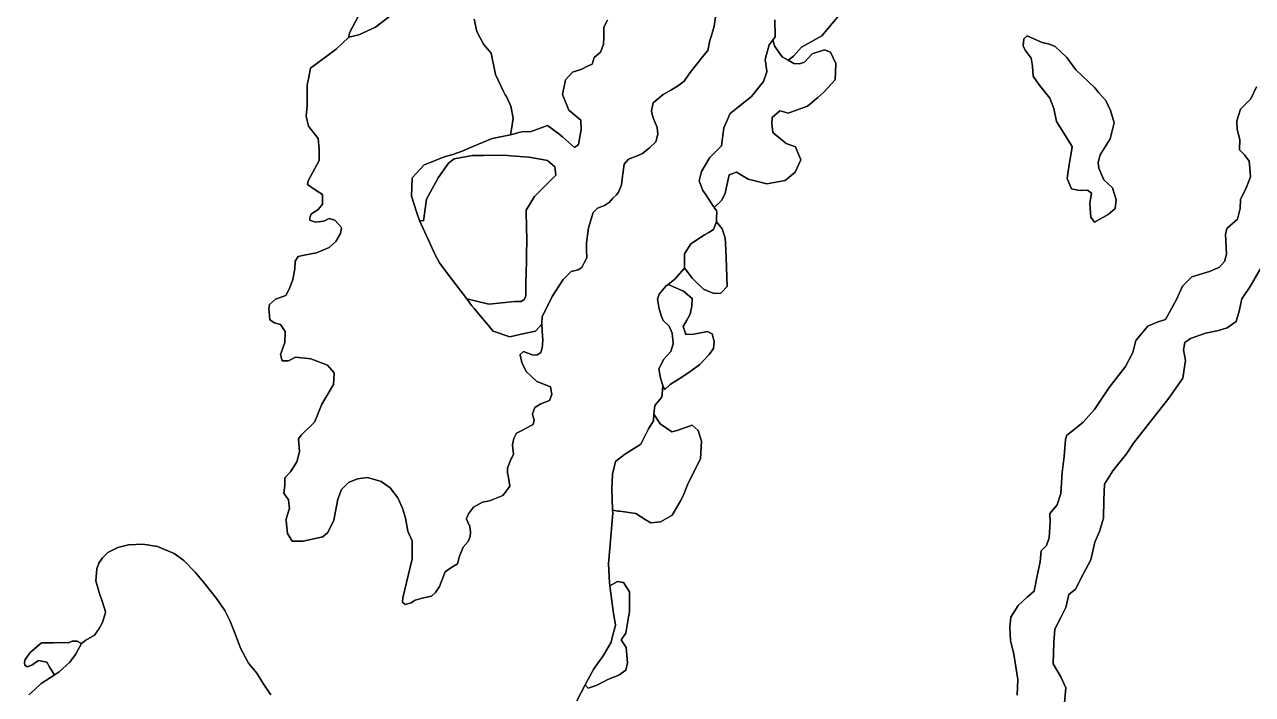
# Model space of a CAD drawing. Header units: inches. Extents: x 288635 to 1232953, y 676945 to 1655780.
# Drawn here: x 411802 to 440491, y 1346914 to 1362553 of the extents above; entities that cross this region are included whole.
import ezdxf

# ---------------------------------------------------------------- set-up
doc = ezdxf.new("R2010")
doc.units = ezdxf.units.IN
doc.header["$MEASUREMENT"] = 0

msp = doc.modelspace()

# ---------------------------------------------------------------- linework, layer by layer
at = {"color": 1}
for points in [[(422305.4915, 1362676.998), (422371.2848, 1362391.8937), (422524.8025, 1362092.1686), (422700.2513, 1361887.4784), (422795.2861, 1361426.9252), (422807.4908, 1361386.6495), (422995.369, 1360991.1898), (423034.5101, 1360910.9455), (423058.4593, 1360871.3373), (423160.8044, 1360652.0263), (423219.2874, 1360366.922), (423183.3332, 1360161.4693), (423168.1148, 1360074.5073), (423153.9753, 1359982.6004), (422730.9955, 1359892.5226), (422503.3531, 1359799.8765), (422503.3496, 1359799.8751), (422259.8957, 1359700.7941), (422030.1699, 1359600.4541), (421807.6326, 1359522.1012), (421638.2767, 1359470.4333), (421531.4336, 1359437.8371), (421378.6024, 1359375.2021), (421141.5159, 1359278.0365), (420860.8453, 1358975.7759), (420839.2553, 1358543.975), (420959.2678, 1358179.3217), (420959.2678, 1358179.3217), (421026.369, 1357975.4372), (421275.524, 1357433.1587), (421393.3997, 1357176.6056), (421497.7603, 1356992.9309), (421724.8772, 1356689.8973), (422131.9042, 1356146.8162), (422243.3766, 1355998.0827), (422306.3203, 1355922.5828), (422747.8596, 1355392.9645), (423144.1004, 1355260.8842), (423403.1809, 1355321.8444), (423738.4616, 1355398.0445), (423889.6136, 1355560.8086), (423907.1504, 1355270.2032), (423912.9241, 1355207.6551), (423901.4323, 1355066.8806), (423896.5747, 1355007.3755), (423863.3206, 1354896.0757), (423773.8078, 1354833.8085), (423658.6974, 1354841.2665), (423456.3072, 1354918.4753), (423380.107, 1354846.5085), (423382.8335, 1354835.6026), (423380.107, 1354833.0276), (423422.4404, 1354663.6939), (423524.0406, 1354452.0268), (423769.5745, 1354219.193), (424091.3084, 1354096.4261), (424119.4403, 1353919.5974), (424065.9084, 1353775.473), (423862.708, 1353695.0395), (423723.0077, 1353610.3727), (423667.9742, 1353462.2057), (423670.2239, 1353454.7817), (423667.9742, 1353448.7248), (423708.409, 1353315.2904), (423683.0966, 1353219.1034), (423506.3313, 1353124.7571), (423455.0938, 1353094.6174), (423295.3533, 1353010.2262), (423235.0738, 1352886.6533), (423204.9341, 1352748.0106), (423205.7225, 1352738.1562), (423204.9341, 1352734.5297), (423222.104, 1352519.9063), (423150.6826, 1352359.2082), (423084.3752, 1352199.4677), (423084.3752, 1352185.9868), (423084.3752, 1352103.0206), (423084.3752, 1352089.5397), (423111.501, 1351975.0088), (423140.0404, 1351775.2326), (423042.1796, 1351635.855), (422972.8583, 1351560.5057), (422667.5011, 1351436.721), (422498.7118, 1351399.0012), (422291.7006, 1351283.2203), (422170.7434, 1351132.5482), (422128.9462, 1351021.0047), (422131.6685, 1351014.7886), (422128.9462, 1351007.5238), (422158.7675, 1350939.4293), (422207.3094, 1350835.7274), (422218.9044, 1350699.4861), (422213.3374, 1350602.0626), (422165.1138, 1350484.5177), (422052.6076, 1350350.0288), (421963.1777, 1350137.911), (421917.9681, 1349960.0866), (421761.2416, 1349872.6814), (421627.5953, 1349775.4156), (421492.9981, 1349432.6415), (421402.5789, 1349293.9988), (421306.1318, 1349209.6076), (421095.1538, 1349164.398), (420929.3854, 1349113.1605), (420835.9522, 1349055.8951), (420694.2956, 1349016.7134), (420634.623, 1349070.4186), (420634.0161, 1349070.9649), (420638.6457, 1349169.6262), (420860.7121, 1350076.3974), (420860.8796, 1350077.0812), (420858.2166, 1350280.5727), (420855.3884, 1350496.6949), (420753.253, 1350725.2837), (420699.7534, 1351031.6901), (420631.6632, 1351260.2789), (420524.6641, 1351503.4585), (420343.1865, 1351739.2189), (420130.7131, 1351887.6823), (419813.5256, 1351979.8891), (419583.0801, 1351946.4333), (419368.2117, 1351861.6168), (419209.8877, 1351697.6383), (419119.4168, 1351471.4611), (419028.9459, 1350985.18), (418887.5851, 1350696.804), (418774.4965, 1350595.0243), (418310.8332, 1350493.2445), (418056.3838, 1350493.2445), (417948.9496, 1350674.1863), (417910.5941, 1350970.0715), (417909.3686, 1350979.5256), (417987.7028, 1351236.9096), (417988.5306, 1351239.6294), (417971.5673, 1351460.1522), (417860.2642, 1351610.4113), (417858.4787, 1351612.8218), (417886.7508, 1351788.1092), (417886.7508, 1351972.5334), (418016.8027, 1352113.8942), (418163.818, 1352345.7258), (418226.0167, 1352577.5575), (418225.1985, 1352587.9889), (418226.0167, 1352591.0384), (418204.3542, 1352867.236), (418203.399, 1352879.4144), (418265.5977, 1352964.2308), (418576.5914, 1353269.5701), (418620.2437, 1353378.7008), (418746.2243, 1353693.6524), (419023.2915, 1354151.6613), (419034.0641, 1354410.2059), (419034.6003, 1354423.074), (418876.2762, 1354604.0158), (418491.7749, 1354751.031), (418135.5458, 1354790.612), (417971.5673, 1354705.7956), (417824.5521, 1354700.1411), (417781.4452, 1354851.0152), (417881.0964, 1355133.3603), (417892.4053, 1355370.8464), (417891.8082, 1355371.7891), (417892.4053, 1355384.3273), (417784.9711, 1355553.9602), (417643.6103, 1355587.8868), (417536.1761, 1355661.3944), (417508.7682, 1355924.5112), (417524.8673, 1356021.1059), (417666.228, 1356139.849), (417909.3686, 1356230.3199), (417988.5306, 1356394.2984), (418073.3471, 1356603.5123), (418118.5825, 1356852.3073), (418124.2369, 1357033.2491), (418197.7445, 1357135.0288), (418333.4509, 1357168.9554), (418621.8269, 1357225.4997), (418915.8573, 1357349.8972), (419074.1813, 1357485.6036), (419187.27, 1357677.8542), (419204.2332, 1357802.2517), (419202.6368, 1357804.0255), (419204.2332, 1357815.7326), (419051.5636, 1357985.3655), (418921.5117, 1358024.9465), (418791.4598, 1357962.7478), (418593.5547, 1357940.1301), (418469.1572, 1357985.3655), (418464.382, 1358047.4436), (418497.4294, 1358124.5543), (418672.7167, 1358243.2973), (418763.1876, 1358362.0404), (418763.1876, 1358375.5213), (418763.1876, 1358571.2543), (418763.1876, 1358584.7352), (418590.5747, 1358696.1937), (418415.4788, 1358819.4093), (418426.9273, 1358905.2732), (418682.2172, 1359383.1236), (418688.7631, 1359631.8676), (418688.4793, 1359634.5638), (418688.7631, 1359645.3485), (418662.5795, 1359894.0925), (418433.4732, 1360182.1119), (418382.0689, 1360413.4311), (418407.2896, 1360653.0273), (418407.2896, 1360666.5082), (418407.2896, 1361137.4235), (418444.3453, 1361327.6061), (418484.2526, 1361532.4242), (419081.1249, 1361982.5106), (419375.7655, 1362256.8311), (419609.4459, 1362312.7112), (420001.2376, 1362490.5689), (420983.3782, 1363254.9569)], [(420983.3782, 1363254.9569), (420001.2376, 1362490.5689), (419609.4459, 1362312.7112), (419375.7655, 1362256.8311), (419391.0055, 1362363.5113), (419604.3659, 1362754.6721)], [(419604.3659, 1362754.6721), (419391.0055, 1362363.5113), (419375.7655, 1362256.8311), (419081.1249, 1361982.5106), (418484.2526, 1361532.4242), (418444.3453, 1361327.6061), (418407.2896, 1361137.4235), (418407.2896, 1360666.5082), (418407.2896, 1360653.0273), (418382.0689, 1360413.4311), (418433.4732, 1360182.1119), (418662.5795, 1359894.0925), (418688.7631, 1359645.3485), (418688.4793, 1359634.5638), (418688.7631, 1359631.8676), (418682.2172, 1359383.1236), (418426.9273, 1358905.2732), (418415.4788, 1358819.4093), (418590.5747, 1358696.1937), (418763.1876, 1358584.7352), (418763.1876, 1358571.2543), (418763.1876, 1358375.5213), (418763.1876, 1358362.0404), (418672.7167, 1358243.2973), (418497.4294, 1358124.5543), (418464.382, 1358047.4436), (418469.1572, 1357985.3655), (418593.5547, 1357940.1301), (418791.4598, 1357962.7478), (418921.5117, 1358024.9465), (419051.5636, 1357985.3655), (419204.2332, 1357815.7326), (419202.6368, 1357804.0255), (419204.2332, 1357802.2517), (419187.27, 1357677.8542), (419074.1813, 1357485.6036), (418915.8573, 1357349.8972), (418621.8269, 1357225.4997), (418333.4509, 1357168.9554), (418197.7445, 1357135.0288), (418124.2369, 1357033.2491), (418118.5825, 1356852.3073), (418073.3471, 1356603.5123), (417988.5306, 1356394.2984), (417909.3686, 1356230.3199), (417666.228, 1356139.849), (417524.8673, 1356021.1059), (417508.7682, 1355924.5112), (417536.1761, 1355661.3944), (417643.6103, 1355587.8868), (417784.9711, 1355553.9602), (417892.4053, 1355384.3273), (417891.8082, 1355371.7891), (417892.4053, 1355370.8464), (417881.0964, 1355133.3603), (417781.4452, 1354851.0152), (417824.5521, 1354700.1411), (417971.5673, 1354705.7956), (418135.5458, 1354790.612), (418491.7749, 1354751.031), (418876.2762, 1354604.0158), (419034.6003, 1354423.074), (419034.0641, 1354410.2059), (419023.2915, 1354151.6613), (418746.2243, 1353693.6524), (418620.2437, 1353378.7008), (418576.5914, 1353269.5701), (418265.5977, 1352964.2308), (418203.399, 1352879.4144), (418204.3542, 1352867.236), (418226.0167, 1352591.0384), (418225.1985, 1352587.9889), (418226.0167, 1352577.5575), (418163.818, 1352345.7258), (418016.8027, 1352113.8942), (417886.7508, 1351972.5334), (417886.7508, 1351788.1092), (417858.4787, 1351612.8218), (417860.2642, 1351610.4113), (417971.5673, 1351460.1522), (417988.5306, 1351239.6294), (417987.7028, 1351236.9096), (417909.3686, 1350979.5256), (417910.5941, 1350970.0715), (417948.9496, 1350674.1863), (418056.3838, 1350493.2445), (418310.8332, 1350493.2445), (418774.4965, 1350595.0243), (418887.5851, 1350696.804), (419028.9459, 1350985.18), (419119.4168, 1351471.4611), (419209.8877, 1351697.6383), (419368.2117, 1351861.6168), (419583.0801, 1351946.4333), (419813.5256, 1351979.8891), (420130.7131, 1351887.6823), (420343.1865, 1351739.2189), (420524.6641, 1351503.4585), (420631.6632, 1351260.2789), (420699.7534, 1351031.6901), (420753.253, 1350725.2837), (420855.3884, 1350496.6949), (420858.2166, 1350280.5727), (420860.8796, 1350077.0812), (420860.7121, 1350076.3974), (420638.6457, 1349169.6262), (420634.0161, 1349070.9649), (420634.623, 1349070.4186), (420694.2956, 1349016.7134), (420835.9522, 1349055.8951), (420929.3854, 1349113.1605), (421095.1538, 1349164.398), (421306.1318, 1349209.6076), (421402.5789, 1349293.9988), (421492.9981, 1349432.6415), (421627.5953, 1349775.4156), (421761.2416, 1349872.6814), (421917.9681, 1349960.0866), (421963.1777, 1350137.911), (422052.6076, 1350350.0288), (422165.1138, 1350484.5177), (422213.3374, 1350602.0626), (422218.9044, 1350699.4861), (422207.3094, 1350835.7274), (422158.7675, 1350939.4293), (422128.9462, 1351007.5238), (422131.6685, 1351014.7886), (422128.9462, 1351021.0047), (422170.7434, 1351132.5482), (422291.7006, 1351283.2203), (422498.7118, 1351399.0012), (422667.5011, 1351436.721), (422972.8583, 1351560.5057), (423042.1796, 1351635.855), (423140.0404, 1351775.2326), (423111.501, 1351975.0088), (423084.3752, 1352089.5397), (423084.3752, 1352103.0206), (423084.3752, 1352185.9868), (423084.3752, 1352199.4677), (423150.6826, 1352359.2082), (423222.104, 1352519.9063), (423204.9341, 1352734.5297), (423205.7225, 1352738.1562), (423204.9341, 1352748.0106), (423235.0738, 1352886.6533), (423295.3533, 1353010.2262), (423455.0938, 1353094.6174), (423506.3313, 1353124.7571), (423683.0966, 1353219.1034), (423708.409, 1353315.2904), (423667.9742, 1353448.7248), (423670.2239, 1353454.7817), (423667.9742, 1353462.2057), (423723.0077, 1353610.3727), (423862.708, 1353695.0395), (424065.9084, 1353775.473), (424119.4403, 1353919.5974), (424091.3084, 1354096.4261), (423769.5745, 1354219.193), (423524.0406, 1354452.0268), (423422.4404, 1354663.6939), (423380.107, 1354833.0276), (423382.8335, 1354835.6026), (423380.107, 1354846.5085), (423456.3072, 1354918.4753), (423658.6974, 1354841.2665), (423773.8078, 1354833.8085), (423863.3206, 1354896.0757), (423896.5747, 1355007.3755), (423901.4323, 1355066.8806), (423912.9241, 1355207.6551), (423907.1504, 1355270.2032), (423889.6136, 1355560.8086), (423889.7994, 1355571.2112), (423889.6136, 1355574.2895), (423892.3414, 1355727.0436), (424129.4085, 1356205.4112), (424383.409, 1356599.112), (424573.9094, 1356789.6124), (424734.7764, 1356827.7125), (424819.4432, 1356878.5126), (424887.1767, 1357005.5128), (424937.7021, 1357110.7742), (424933.7434, 1357296.8325), (424933.7434, 1357310.3134), (424933.7434, 1357440.7661), (424933.7434, 1357454.247), (424976.0769, 1357805.6144), (425090.3771, 1358165.4485), (425187.744, 1358267.0487), (425352.8443, 1358330.5488), (425467.1445, 1358406.749), (425547.578, 1358504.1158), (425632.2448, 1358576.0826), (425678.8116, 1358643.8161), (425746.5451, 1358813.1498), (425763.4334, 1358941.9235), (425780.4118, 1359071.3836), (425810.0452, 1359295.7507), (425911.6454, 1359414.2843), (426150.8145, 1359501.5478), (426236.528, 1359542.9267), (426404.6766, 1359678.0333), (426550.88, 1359816.4518), (426596.6495, 1359995.3689), (426584.7467, 1360150.1049), (426487.3799, 1360374.472), (426449.2798, 1360522.639), (426450.7964, 1360530.222), (426449.2798, 1360536.1199), (426487.3799, 1360726.6203), (426724.447, 1360921.354), (426900.7335, 1361024.0018), (427058.881, 1361116.0877), (427211.2813, 1361234.6213), (427312.8815, 1361382.7882), (427355.3453, 1361432.502), (427681.1823, 1361848.4558), (427765.8491, 1361950.056), (427816.6492, 1362178.6565), (427851.0658, 1362298.3665), (427914.0161, 1362517.3238), (427954.3207, 1362788.7081)], [(427954.3207, 1362788.7081), (427914.0161, 1362517.3238), (427851.0658, 1362298.3665), (427816.6492, 1362178.6565), (427765.8491, 1361950.056), (427681.1823, 1361848.4558), (427355.3453, 1361432.502), (427312.8815, 1361382.7882), (427211.2813, 1361234.6213), (427058.881, 1361116.0877), (426900.7335, 1361024.0018), (426724.447, 1360921.354), (426487.3799, 1360726.6203), (426449.2798, 1360536.1199), (426450.7964, 1360530.222), (426449.2798, 1360522.639), (426487.3799, 1360374.472), (426584.7467, 1360150.1049), (426596.6495, 1359995.3689), (426550.88, 1359816.4518), (426404.6766, 1359678.0333), (426236.528, 1359542.9267), (426150.8145, 1359501.5478), (425911.6454, 1359414.2843), (425810.0452, 1359295.7507), (425780.4118, 1359071.3836), (425763.4334, 1358941.9235), (425746.5451, 1358813.1498), (425678.8116, 1358643.8161), (425632.2448, 1358576.0826), (425547.578, 1358504.1158), (425467.1445, 1358406.749), (425352.8443, 1358330.5488), (425187.744, 1358267.0487), (425090.3771, 1358165.4485), (424976.0769, 1357805.6144), (424933.7434, 1357454.247), (424933.7434, 1357440.7661), (424933.7434, 1357310.3134), (424933.7434, 1357296.8325), (424937.7021, 1357110.7742), (424887.1767, 1357005.5128), (424819.4432, 1356878.5126), (424734.7764, 1356827.7125), (424573.9094, 1356789.6124), (424383.409, 1356599.112), (424129.4085, 1356205.4112), (423892.3414, 1355727.0436), (423889.6136, 1355574.2895), (423889.7994, 1355571.2112), (423889.6136, 1355560.8086), (423738.4616, 1355398.0445), (423403.1809, 1355321.8444), (423144.1004, 1355260.8842), (422747.8596, 1355392.9645), (422306.3203, 1355922.5828), (422243.3766, 1355998.0827), (422131.9042, 1356146.8162), (422649.646, 1356028.3891), (423256.3004, 1356087.938), (423401.4875, 1356089.3492), (423482.7677, 1356140.1493), (423513.2478, 1356216.3495), (423517.3854, 1356599.274), (423523.4078, 1356673.5504), (423533.5678, 1357572.7122), (423530.2086, 1357786.0197), (423523.4078, 1358217.8735), (423716.4482, 1358537.9141), (424016.1688, 1358837.6347), (424214.2892, 1359035.7551), (424193.9691, 1359233.8755), (424021.2488, 1359376.1158), (423640.248, 1359452.316), (423580.5088, 1359457.1728), (423154.5385, 1359491.8046), (423015.4068, 1359503.1161), (422527.786, 1359499.7989), (422268.6453, 1359498.036), (421841.9244, 1359416.7559), (421709.8442, 1359320.2357), (421466.0037, 1358974.795), (421196.7631, 1358476.954), (421136.9581, 1358078.2539), (421120.563, 1357968.953), (421026.369, 1357975.4372), (420959.2678, 1358179.3217), (420839.2553, 1358543.975), (420860.8453, 1358975.7759), (421141.5159, 1359278.0365), (421378.6024, 1359375.2021), (421531.4336, 1359437.8371), (421638.2767, 1359470.4333), (421807.6326, 1359522.1012), (422030.1699, 1359600.4541), (422259.8957, 1359700.7941), (422503.3496, 1359799.8751), (422503.3531, 1359799.8765), (422730.9955, 1359892.5226), (423153.9753, 1359982.6004), (423154.0271, 1359982.6114), (423153.4941, 1359979.4725), (423221.9279, 1359997.0715), (423353.5316, 1360033.5507), (423417.2365, 1360051.209), (423641.9613, 1360059.2349), (424019.1779, 1360195.6749), (424286.601, 1360001.4036), (424366.8859, 1359930.7529), (424652.1193, 1359679.7475), (424747.1541, 1359752.8511), (424770.3647, 1359889.2134), (424785.2965, 1359976.9381), (424805.637, 1360096.4384), (424798.3267, 1360323.0598), (424520.5327, 1360556.9915), (424374.3254, 1360922.5099), (424440.1187, 1361266.0971), (424600.9468, 1361441.546), (424819.6547, 1361514.8772), (424958.2065, 1361584.1531), (425062.543, 1361632.3084), (425112.6725, 1361785.1332), (425258.8798, 1361909.4095), (425331.9835, 1362084.8583), (425335.2253, 1362266.4006), (425339.2938, 1362494.2388), (425419.7079, 1362655.0669)], [(424703.227, 1346767.1358), (424901.3737, 1347136.3538), (424972.4938, 1347060.1536), (425155.3742, 1347121.1137), (425346.7447, 1347218.6752), (425414.4547, 1347253.194), (425487.837, 1347282.27), (425683.6953, 1347359.8742), (425851.3356, 1347481.7945), (425886.8957, 1347649.4348), (425856.4156, 1348010.1155), (425744.6554, 1348187.9159), (425851.3356, 1348345.3962), (425919.9544, 1348761.3975), (425932.6158, 1348838.1572), (425935.2336, 1349078.9985), (425937.6958, 1349305.5181), (425795.4555, 1349523.9585), (425653.2152, 1349549.3586), (425478.2925, 1349447.6698), (425476.7333, 1349460.2443), (425470.3348, 1349517.1194), (425448.7546, 1349961.9347), (425544.9503, 1351144.9793), (425544.4948, 1351152.8584), (425540.733, 1351217.9293), (425541.52, 1351217.7969), (425671.1922, 1351195.9799), (425707.3891, 1351190.992), (426080.3918, 1351139.5926), (426300.5718, 1350997.8683), (426433.0292, 1350923.6922), (426663.323, 1350945.2822), (426931.1154, 1351097.3417), (427117.5738, 1351417.3138), (427193.1306, 1351546.9732), (427304.1, 1351848.1759), (427591.6948, 1352413.4052), (427620.4815, 1352823.616), (427541.318, 1353075.4998), (427400.3653, 1353202.89), (427051.9437, 1353075.4998), (426922.4035, 1353046.7131), (426656.1263, 1353233.8268), (426508.3426, 1353454.657), (426527.1011, 1353661.0011), (426695.1412, 1353857.3436), (426717.5198, 1354114.7254), (426765.2515, 1354035.8896), (426888.6231, 1354152.2114), (427184.7152, 1354335.5065), (427378.5849, 1354469.4529), (427575.9796, 1354613.974), (427798.0486, 1354846.6177), (427896.746, 1354987.6139), (427914.3705, 1355156.8094), (427868.5467, 1355336.5795), (427759.2747, 1355385.9282), (427442.0332, 1355326.0048), (427255.2133, 1355318.955), (427188.5981, 1355504.9039), (427272.8378, 1355653.821), (427350.3857, 1355794.8172), (427392.6845, 1355981.6371), (427403.2593, 1356154.3575), (427198.8148, 1356327.0778), (426836.3918, 1356488.0491), (426996.7205, 1356611.2546), (427222.5523, 1356864.2622), (427293.9872, 1356781.7906), (427403.2593, 1356633.7446), (427667.6271, 1356376.4265), (427907.3207, 1356270.6794), (428073.8724, 1356285.2196), (428217.8061, 1356436.3499), (428195.828, 1357112.8137), (428195.8277, 1357112.8231), (428181.8227, 1357458.2786), (428168.672, 1357568.7442), (428145.4886, 1357642.3053), (428101.1905, 1357782.8636), (427965.9222, 1357947.6529), (427968.3011, 1358026.1568), (427973.1189, 1358185.1434), (427972.7283, 1358185.7351), (427973.1189, 1358198.6243), (427918.1453, 1358281.9108), (428083.5659, 1358449.0706), (428171.0548, 1358607.072), (428197.0598, 1358728.4614), (428265.4234, 1359047.578), (428439.5778, 1359107.4096), (428709.7204, 1358945.0282), (429141.5212, 1358837.078), (429572.1276, 1358915.7048), (429810.8126, 1359110.5519), (429940.3528, 1359398.4191), (429818.0093, 1359700.6798), (429596.1498, 1359779.8891), (429288.0295, 1360036.656), (429260.0016, 1360242.1939), (429271.0615, 1360384.3645), (429450.9785, 1360542.6914), (429540.289, 1360516.2291), (429645.2889, 1360485.118), (429985.2827, 1360609.8902), (430097.0627, 1360650.9116), (430336.4509, 1360853.139), (430480.1039, 1360974.4923), (430739.1844, 1361262.3595), (430760.7745, 1361643.7836), (430631.2342, 1361910.0608), (430490.3311, 1361967.1568), (430206.63, 1361866.8807), (430026.1801, 1361678.6227), (429904.3694, 1361636.587), (429774.8292, 1361643.7836), (429640.8039, 1361722.2886), (429767.6325, 1361816.504), (429954.7462, 1362025.2077), (430426.213, 1362290.5327), (430872.9854, 1362817.0006)], [(430872.9854, 1362817.0006), (430426.213, 1362290.5327), (429954.7462, 1362025.2077), (429767.6325, 1361816.504), (429640.8039, 1361722.2886), (429504.5303, 1361802.1106), (429331.81, 1362040.8711), (429282.1648, 1362187.9336), (429339.43, 1362266.2965), (429339.182, 1362279.4381), (429339.43, 1362279.7774), (429332.2333, 1362661.2015)], [(425419.7079, 1362655.0669), (425339.2938, 1362494.2388), (425335.2253, 1362266.4006), (425331.9835, 1362084.8583), (425258.8798, 1361909.4095), (425112.6725, 1361785.1332), (425062.543, 1361632.3084), (424958.2065, 1361584.1531), (424819.6547, 1361514.8772), (424600.9468, 1361441.546), (424440.1187, 1361266.0971), (424374.3254, 1360922.5099), (424520.5327, 1360556.9915), (424798.3267, 1360323.0598), (424805.637, 1360096.4384), (424785.2965, 1359976.9381), (424770.3647, 1359889.2134), (424747.1541, 1359752.8511), (424652.1193, 1359679.7475), (424366.8859, 1359930.7529), (424286.601, 1360001.4036), (424019.1779, 1360195.6749), (423641.9613, 1360059.2349), (423417.2365, 1360051.209), (423353.5316, 1360033.5507), (423221.9279, 1359997.0715), (423153.4941, 1359979.4725), (423154.0271, 1359982.6114), (423153.9753, 1359982.6004), (423168.1148, 1360074.5073), (423183.3332, 1360161.4693), (423219.2874, 1360366.922), (423160.8044, 1360652.0263), (423058.4593, 1360871.3373), (423034.5101, 1360910.9455), (422995.369, 1360991.1898), (422807.4908, 1361386.6495), (422795.2861, 1361426.9252), (422700.2513, 1361887.4784), (422524.8025, 1362092.1686), (422371.2848, 1362391.8937), (422305.4915, 1362676.998)], [(429332.2333, 1362661.2015), (429339.43, 1362279.7774), (429339.182, 1362279.4381), (429339.43, 1362266.2965), (429282.1648, 1362187.9336), (429202.693, 1362079.1828), (429137.8721, 1361856.124), (429104.5639, 1361741.5055), (429145.1196, 1361466.5525), (429143.7282, 1361462.5048), (429145.1196, 1361453.0716), (429065.9561, 1361222.7778), (428785.2855, 1360877.3371), (428483.0249, 1360632.6499), (428285.973, 1360473.8148), (428138.0337, 1360143.7963), (428087.7416, 1359724.6955), (427978.0998, 1359615.0537), (427810.9886, 1359447.9425), (427619.4232, 1359121.3469), (427563.9106, 1358906.2353), (427648.2099, 1358681.4369), (427711.0793, 1358595.622), (427884.9855, 1358332.149), (427912.8075, 1358289.9978), (427918.1453, 1358281.9108), (427973.1189, 1358198.6243), (427972.7283, 1358185.7351), (427973.1189, 1358185.1434), (427968.3011, 1358026.1568), (427965.9222, 1357947.6529), (427901.1521, 1357767.7359), (427789.5525, 1357702.2688), (427689.2803, 1357643.4466), (427368.3649, 1357434.7476), (427224.6641, 1357199.1981), (427222.5523, 1356864.2622), (426996.7205, 1356611.2546), (426836.3918, 1356488.0491), (426782.876, 1356446.9246), (426631.3051, 1356260.1046), (426587.7806, 1356142.257), (426625.0048, 1355952.2754), (426632.1495, 1355915.8108), (426687.0851, 1355739.0888), (426720.8964, 1355643.8025), (426864.83, 1355514.2623), (426936.7968, 1355348.7386), (426958.3869, 1355111.2481), (426957.4325, 1355108.2656), (426958.3869, 1355097.7672), (426900.8134, 1354917.8502), (426735.2898, 1354737.9332), (426624.8155, 1354513.2295), (426663.323, 1354298.0232), (426717.5198, 1354128.2063), (426716.5986, 1354117.6117), (426717.5198, 1354114.7254), (426695.1412, 1353857.3436), (426527.1011, 1353661.0011), (426508.3426, 1353454.657), (426494.6292, 1353303.81), (426382.6524, 1353111.4832), (426202.7354, 1352758.8459), (425821.3113, 1352514.1587), (425605.4108, 1352355.8317), (425540.6407, 1352053.5711), (425524.3707, 1351706.4754), (425540.733, 1351231.4102), (425541.52, 1351217.7969), (425540.733, 1351217.9293), (425544.4948, 1351152.8584), (425544.9503, 1351144.9793), (425448.7546, 1349961.9347), (425470.3348, 1349517.1194), (425476.7333, 1349460.2443), (425478.2925, 1349447.6698), (425558.6249, 1348799.8251), (425607.4951, 1348536.6774), (425606.0353, 1348531.0571), (425607.4951, 1348523.1965), (425542.1589, 1348271.6522), (425505.8949, 1348132.0358), (425343.4757, 1347853.008), (425307.7745, 1347791.6751), (425261.8161, 1347730.0235), (425099.4941, 1347512.2745), (424901.3737, 1347136.3538), (424703.227, 1346767.1358)], [(440585.6737, 1361101.5861), (440454.7047, 1360819.8043), (440212.2702, 1360575.4282), (440125.2978, 1360303.072), (440137.9978, 1360106.2217), (440195.148, 1359871.2712), (440188.7979, 1359629.9707), (440303.0982, 1359515.6705), (440411.0484, 1359363.2702), (440430.0984, 1359198.1698), (440449.1485, 1359001.3194), (440353.8983, 1358753.6689), (440214.198, 1358467.9184), (440207.848, 1358258.368), (440144.3479, 1358010.7175), (439896.6974, 1357788.467), (439858.5973, 1357655.1168), (439883.9973, 1357191.5658), (439839.5472, 1357020.1155), (439725.247, 1356886.7652), (439490.2965, 1356785.165), (439071.1957, 1356664.5148), (438855.2953, 1356442.2643), (438709.245, 1356118.4137), (438461.5945, 1355667.5628), (438264.7441, 1355604.0627), (438048.8437, 1355508.8125), (437769.4431, 1355178.6118), (437699.593, 1354899.2112), (437528.4524, 1354572.5728), (437413.8424, 1354429.3103), (437140.7918, 1354080.0596), (436804.2412, 1353565.7086), (436537.5406, 1353267.258), (436353.3903, 1353121.2077), (436156.5399, 1352968.8074), (436124.7898, 1352867.2072), (436093.0398, 1352467.1564), (436042.2397, 1352098.8556), (436016.8396, 1351603.5546), (435927.9394, 1351343.2041), (435756.4891, 1351140.0037), (435762.8391, 1350943.1533), (435743.7891, 1350568.5026), (435680.2889, 1350390.7022), (435553.2887, 1350263.702), (435527.8886, 1350009.7015), (435464.3885, 1349685.8508), (435388.1883, 1349323.9001), (435235.788, 1349190.5498), (435019.8876, 1348987.3494), (434848.4373, 1348714.2989), (434823.0372, 1348485.6984), (434835.7372, 1348174.5478), (434915.1124, 1347857.0472), (435007.7167, 1347265.0408), (434994.5342, 1346900.2142)], [(434994.5342, 1346900.2142), (435007.7167, 1347265.0408), (434915.1124, 1347857.0472), (434835.7372, 1348174.5478), (434823.0372, 1348485.6984), (434848.4373, 1348714.2989), (435019.8876, 1348987.3494), (435235.788, 1349190.5498), (435388.1883, 1349323.9001), (435464.3885, 1349685.8508), (435527.8886, 1350009.7015), (435553.2887, 1350263.702), (435680.2889, 1350390.7022), (435743.7891, 1350568.5026), (435762.8391, 1350943.1533), (435756.4891, 1351140.0037), (435927.9394, 1351343.2041), (436016.8396, 1351603.5546), (436042.2397, 1352098.8556), (436093.0398, 1352467.1564), (436124.7898, 1352867.2072), (436156.5399, 1352968.8074), (436353.3903, 1353121.2077), (436537.5406, 1353267.258), (436804.2412, 1353565.7086), (437140.7918, 1354080.0596), (437413.8424, 1354429.3103), (437528.4524, 1354572.5728), (437699.593, 1354899.2112), (437769.4431, 1355178.6118), (438048.8437, 1355508.8125), (438264.7441, 1355604.0627), (438461.5945, 1355667.5628), (438709.245, 1356118.4137), (438855.2953, 1356442.2643), (439071.1957, 1356664.5148), (439490.2965, 1356785.165), (439725.247, 1356886.7652), (439839.5472, 1357020.1155), (439883.9973, 1357191.5658), (439858.5973, 1357655.1168), (439896.6974, 1357788.467), (440144.3479, 1358010.7175), (440207.848, 1358258.368), (440214.198, 1358467.9184), (440353.8983, 1358753.6689), (440449.1485, 1359001.3194), (440430.0984, 1359198.1698), (440411.0484, 1359363.2702), (440303.0982, 1359515.6705), (440188.7979, 1359629.9707), (440195.148, 1359871.2712), (440137.9978, 1360106.2217), (440125.2978, 1360303.072), (440212.2702, 1360575.4282), (440454.7047, 1360819.8043), (440585.6737, 1361101.5861)], [(436099.1252, 1346719.998), (436130.8752, 1347069.2487), (436011.8125, 1347323.2492), (435837.1872, 1347624.8748), (435853.0622, 1348132.8758), (435876.8747, 1348434.5014), (436003.875, 1348696.4395), (436130.8752, 1348942.5025), (436202.3129, 1349244.1281), (436353.1257, 1349371.1283), (436527.751, 1349704.504), (436711.3722, 1350052.9609), (436806.6224, 1350465.7117), (436914.5726, 1350719.7123), (437009.8228, 1351030.8629), (437016.1729, 1351456.3137), (437035.2229, 1351824.6145), (437232.0733, 1352135.7651), (437545.3584, 1352534.524), (437710.0441, 1352778.7131), (438533.8259, 1353831.2185), (438864.0265, 1354301.1194), (438927.5267, 1354707.5202), (438883.0766, 1354961.5207), (438908.4766, 1355126.6211), (439041.8269, 1355221.8713), (439397.4276, 1355348.8715), (439695.8782, 1355412.3716), (439899.0786, 1355475.8718), (440108.629, 1355621.9221), (440184.8292, 1355863.2225), (440241.9793, 1356148.9731), (440438.8297, 1356434.7237), (440756.3303, 1356987.1748)], [(440756.3303, 1356987.1748), (440438.8297, 1356434.7237), (440241.9793, 1356148.9731), (440184.8292, 1355863.2225), (440108.629, 1355621.9221), (439899.0786, 1355475.8718), (439695.8782, 1355412.3716), (439397.4276, 1355348.8715), (439041.8269, 1355221.8713), (438908.4766, 1355126.6211), (438883.0766, 1354961.5207), (438927.5267, 1354707.5202), (438864.0265, 1354301.1194), (438533.8259, 1353831.2185), (437710.0441, 1352778.7131), (437545.3584, 1352534.524), (437232.0733, 1352135.7651), (437035.2229, 1351824.6145), (437016.1729, 1351456.3137), (437009.8228, 1351030.8629), (436914.5726, 1350719.7123), (436806.6224, 1350465.7117), (436711.3722, 1350052.9609), (436527.751, 1349704.504), (436353.1257, 1349371.1283), (436202.3129, 1349244.1281), (436130.8752, 1348942.5025), (436003.875, 1348696.4395), (435876.8747, 1348434.5014), (435853.0622, 1348132.8758), (435837.1872, 1347624.8748), (436011.8125, 1347323.2492), (436130.8752, 1347069.2487), (436099.1252, 1346719.998)], [(417553.3044, 1346902.831), (417377.7014, 1347166.2355), (417231.3656, 1347410.1286), (417036.2511, 1347644.266), (416850.8924, 1347995.472), (416724.068, 1348327.1666), (416597.2436, 1348639.3497), (416480.1749, 1348873.4871), (416285.0604, 1349156.403), (416021.6559, 1349488.0976), (415787.5185, 1349771.0136), (415524.114, 1350044.1739), (415299.7324, 1350200.2654), (414909.5034, 1350366.1127), (414568.0531, 1350424.6471), (414226.6028, 1350405.1356), (413982.7097, 1350346.6013), (413748.5724, 1350229.5326), (413621.748, 1350102.7082), (413533.9465, 1349975.8838), (413533.9465, 1349975.8838), (413492.3816, 1349842.876), (413466.4494, 1349567.0931), (413543.7022, 1349296.7084), (413631.5037, 1349043.0595), (413690.038, 1348838.1894), (413688.0923, 1348831.5184), (413690.038, 1348824.7085), (413621.748, 1348590.5711), (413543.7022, 1348453.991), (413436.3892, 1348297.8994), (413231.5191, 1348180.8307), (413133.9618, 1348102.7849), (413034.7866, 1348158.9627), (412913.078, 1348156.3169), (412825.7654, 1348121.921), (412682.8901, 1348124.5668), (412479.1605, 1348121.921), (412200.7883, 1348116.6991), (411931.7088, 1347890.4554), (411814.7682, 1347725.6755), (411802.3011, 1347658.8028), (411801.8258, 1347656.2534), (411804.4716, 1347595.3991), (411865.3259, 1347558.3573), (411973.8053, 1347595.3991), (412024.9868, 1347632.7008), (412129.9098, 1347709.1701), (412325.7019, 1347669.4826), (412391.8478, 1347539.8365), (412490.4763, 1347376.7834), (412496.3239, 1347367.1161), (412382.7711, 1347293.0599), (412187.6567, 1347166.2355), (412031.5651, 1347019.8997), (411904.7407, 1346902.831)], [(411904.7407, 1346902.831), (412031.5651, 1347019.8997), (412187.6567, 1347166.2355), (412382.7711, 1347293.0599), (412496.3239, 1347367.1161), (412607.1528, 1347439.3958), (412860.8016, 1347663.7774), (412989.5264, 1347842.8012), (413085.1832, 1348014.9834), (413133.9618, 1348102.7849), (413231.5191, 1348180.8307), (413436.3892, 1348297.8994), (413543.7022, 1348453.991), (413621.748, 1348590.5711), (413690.038, 1348824.7085), (413688.0923, 1348831.5184), (413690.038, 1348838.1894), (413631.5037, 1349043.0595), (413543.7022, 1349296.7084), (413466.4494, 1349567.0931), (413492.3816, 1349842.876), (413533.9465, 1349975.8838), (413621.748, 1350102.7082), (413748.5724, 1350229.5326), (413982.7097, 1350346.6013), (414226.6028, 1350405.1356), (414568.0531, 1350424.6471), (414909.5034, 1350366.1127), (415299.7324, 1350200.2654), (415524.114, 1350044.1739), (415787.5185, 1349771.0136), (416021.6559, 1349488.0976), (416285.0604, 1349156.403), (416480.1749, 1348873.4871), (416597.2436, 1348639.3497), (416724.068, 1348327.1666), (416850.8924, 1347995.472), (417036.2511, 1347644.266), (417231.3656, 1347410.1286), (417377.7014, 1347166.2355), (417553.3044, 1346902.831)]]:
    msp.add_lwpolyline(points, dxfattribs=at)
for points in [[(429774.8292, 1361643.7836), (429904.3694, 1361636.587), (430026.1801, 1361678.6227), (430206.63, 1361866.8807), (430490.3311, 1361967.1568), (430631.2342, 1361910.0608), (430760.7745, 1361643.7836), (430739.1844, 1361262.3595), (430480.1039, 1360974.4923), (430336.4509, 1360853.139), (430097.0627, 1360650.9116), (429985.2827, 1360609.8902), (429645.2889, 1360485.118), (429540.289, 1360516.2291), (429450.9785, 1360542.6914), (429271.0615, 1360384.3645), (429260.0016, 1360242.1939), (429288.0295, 1360036.656), (429596.1498, 1359779.8891), (429818.0093, 1359700.6798), (429940.3528, 1359398.4191), (429810.8126, 1359110.5519), (429572.1276, 1358915.7048), (429141.5212, 1358837.078), (428709.7204, 1358945.0282), (428439.5778, 1359107.4096), (428265.4234, 1359047.578), (428197.0598, 1358728.4614), (428171.0548, 1358607.072), (428083.5659, 1358449.0706), (427918.1453, 1358281.9108), (427912.8075, 1358289.9978), (427884.9855, 1358332.149), (427711.0793, 1358595.622), (427648.2099, 1358681.4369), (427563.9106, 1358906.2353), (427619.4232, 1359121.3469), (427810.9886, 1359447.9425), (427978.0998, 1359615.0537), (428087.7416, 1359724.6955), (428138.0337, 1360143.7963), (428285.973, 1360473.8148), (428483.0249, 1360632.6499), (428785.2855, 1360877.3371), (429065.9561, 1361222.7778), (429145.1196, 1361453.0716), (429143.7282, 1361462.5048), (429145.1196, 1361466.5525), (429104.5639, 1361741.5055), (429137.8721, 1361856.124), (429202.693, 1362079.1828), (429282.1648, 1362187.9336), (429331.81, 1362040.8711), (429504.5303, 1361802.1106), (429640.8039, 1361722.2886), (429774.8292, 1361643.7836)], [(435135.8556, 1362058.305), (435180.3057, 1361956.7047), (435320.006, 1361772.5544), (435351.7561, 1361582.054), (435370.8061, 1361347.1035), (435510.5064, 1361143.9031), (435758.1569, 1360839.1025), (435847.057, 1360597.802), (435910.5572, 1360286.6514), (436278.8579, 1359705.6252), (436261.1057, 1359594.9349), (436211.389, 1359284.9369), (436159.7952, 1358959.4988), (436262.9829, 1358717.4045), (436409.8269, 1358685.6545), (436501.473, 1358677.2368), (436640.0149, 1358685.6545), (436727.3276, 1358614.2168), (436694.6367, 1358372.5126), (436715.4213, 1358058.5907), (436801.7905, 1357942.3583), (437117.992, 1358122.4358), (437286.9224, 1358260.9974), (437306.7662, 1358463.404), (437219.4535, 1358741.2171), (437020.5215, 1358925.7404), (436898.2903, 1359197.3651), (436890.0466, 1359332.562), (436929.7342, 1359515.1249), (437167.8597, 1359884.2194), (437259.1411, 1360257.2826), (437171.8284, 1360547.0019), (437064.672, 1360777.1899), (436893.9719, 1360967.262), (436812.259, 1361080.403), (436361.4081, 1361499.5038), (436158.2077, 1361785.2544), (435885.1571, 1362039.2549), (435751.8069, 1362096.405), (435580.3565, 1362134.5051), (435383.5061, 1362217.0553), (435231.1058, 1362293.2554), (435148.5556, 1362217.0553), (435135.8556, 1362058.305)], [(437219.4535, 1358741.2171), (437306.7662, 1358463.404), (437286.9224, 1358260.9974), (437117.992, 1358122.4358), (436801.7905, 1357942.3583), (436715.4213, 1358058.5907), (436694.6367, 1358372.5126), (436727.3276, 1358614.2168), (436640.0149, 1358685.6545), (436501.473, 1358677.2368), (436409.8269, 1358685.6545), (436262.9829, 1358717.4045), (436159.7952, 1358959.4988), (436211.389, 1359284.9369), (436261.1057, 1359594.9349), (436278.8579, 1359705.6252), (435910.5572, 1360286.6514), (435847.057, 1360597.802), (435758.1569, 1360839.1025), (435510.5064, 1361143.9031), (435370.8061, 1361347.1035), (435351.7561, 1361582.054), (435320.006, 1361772.5544), (435180.3057, 1361956.7047), (435135.8556, 1362058.305), (435148.5556, 1362217.0553), (435231.1058, 1362293.2554), (435383.5061, 1362217.0553), (435580.3565, 1362134.5051), (435751.8069, 1362096.405), (435885.1571, 1362039.2549), (436158.2077, 1361785.2544), (436361.4081, 1361499.5038), (436812.259, 1361080.403), (436893.9719, 1360967.262), (437064.672, 1360777.1899), (437171.8284, 1360547.0019), (437259.1411, 1360257.2826), (437167.8597, 1359884.2194), (436929.7342, 1359515.1249), (436890.0466, 1359332.562), (436898.2903, 1359197.3651), (437020.5215, 1358925.7404), (437219.4535, 1358741.2171)], [(423523.4078, 1358217.8735), (423530.2086, 1357786.0197), (423533.5678, 1357572.7122), (423523.4078, 1356673.5504), (423517.3854, 1356599.274), (423513.2478, 1356216.3495), (423482.7677, 1356140.1493), (423401.4875, 1356089.3492), (423256.3004, 1356087.938), (422649.646, 1356028.3891), (422131.9042, 1356146.8162), (421724.8772, 1356689.8973), (421497.7603, 1356992.9309), (421393.3997, 1357176.6056), (421275.524, 1357433.1587), (421026.369, 1357975.4372), (421120.563, 1357968.953), (421136.9581, 1358078.2539), (421196.7631, 1358476.954), (421466.0037, 1358974.795), (421709.8442, 1359320.2357), (421841.9244, 1359416.7559), (422268.6453, 1359498.036), (422527.786, 1359499.7989), (423015.4068, 1359503.1161), (423154.5385, 1359491.8046), (423580.5088, 1359457.1728), (423640.248, 1359452.316), (424021.2488, 1359376.1158), (424193.9691, 1359233.8755), (424214.2892, 1359035.7551), (424016.1688, 1358837.6347), (423716.4482, 1358537.9141), (423523.4078, 1358217.8735)], [(428073.8724, 1356285.2196), (427907.3207, 1356270.6794), (427667.6271, 1356376.4265), (427403.2593, 1356633.7446), (427293.9872, 1356781.7906), (427222.5523, 1356864.2622), (427224.6641, 1357199.1981), (427368.3649, 1357434.7476), (427689.2803, 1357643.4466), (427789.5525, 1357702.2688), (427901.1521, 1357767.7359), (427965.9222, 1357947.6529), (428101.1905, 1357782.8636), (428145.4886, 1357642.3053), (428168.672, 1357568.7442), (428181.8227, 1357458.2786), (428195.8277, 1357112.8231), (428195.828, 1357112.8137), (428217.8061, 1356436.3499), (428073.8724, 1356285.2196)], [(427188.5981, 1355504.9039), (427255.2133, 1355318.955), (427442.0332, 1355326.0048), (427759.2747, 1355385.9282), (427868.5467, 1355336.5795), (427914.3705, 1355156.8094), (427896.746, 1354987.6139), (427798.0486, 1354846.6177), (427575.9796, 1354613.974), (427378.5849, 1354469.4529), (427184.7152, 1354335.5065), (426888.6231, 1354152.2114), (426765.2515, 1354035.8896), (426717.5198, 1354114.7254), (426716.5986, 1354117.6117), (426717.5198, 1354128.2063), (426663.323, 1354298.0232), (426624.8155, 1354513.2295), (426735.2898, 1354737.9332), (426900.8134, 1354917.8502), (426958.3869, 1355097.7672), (426957.4325, 1355108.2656), (426958.3869, 1355111.2481), (426936.7968, 1355348.7386), (426864.83, 1355514.2623), (426720.8964, 1355643.8025), (426687.0851, 1355739.0888), (426632.1495, 1355915.8108), (426625.0048, 1355952.2754), (426587.7806, 1356142.257), (426631.3051, 1356260.1046), (426782.876, 1356446.9246), (426836.3918, 1356488.0491), (427198.8148, 1356327.0778), (427403.2593, 1356154.3575), (427392.6845, 1355981.6371), (427350.3857, 1355794.8172), (427272.8378, 1355653.821), (427188.5981, 1355504.9039)], [(426656.1263, 1353233.8268), (426922.4035, 1353046.7131), (427051.9437, 1353075.4998), (427400.3653, 1353202.89), (427541.318, 1353075.4998), (427620.4815, 1352823.616), (427591.6948, 1352413.4052), (427304.1, 1351848.1759), (427193.1306, 1351546.9732), (427117.5738, 1351417.3138), (426931.1154, 1351097.3417), (426663.323, 1350945.2822), (426433.0292, 1350923.6922), (426300.5718, 1350997.8683), (426080.3918, 1351139.5926), (425707.3891, 1351190.992), (425671.1922, 1351195.9799), (425541.52, 1351217.7969), (425540.733, 1351231.4102), (425524.3707, 1351706.4754), (425540.6407, 1352053.5711), (425605.4108, 1352355.8317), (425821.3113, 1352514.1587), (426202.7354, 1352758.8459), (426382.6524, 1353111.4832), (426494.6292, 1353303.81), (426508.3426, 1353454.657), (426656.1263, 1353233.8268)], [(425155.3742, 1347121.1137), (424972.4938, 1347060.1536), (424901.3737, 1347136.3538), (425099.4941, 1347512.2745), (425261.8161, 1347730.0235), (425307.7745, 1347791.6751), (425343.4757, 1347853.008), (425505.8949, 1348132.0358), (425542.1589, 1348271.6522), (425607.4951, 1348523.1965), (425606.0353, 1348531.0571), (425607.4951, 1348536.6774), (425558.6249, 1348799.8251), (425478.2925, 1349447.6698), (425653.2152, 1349549.3586), (425795.4555, 1349523.9585), (425937.6958, 1349305.5181), (425935.2336, 1349078.9985), (425932.6158, 1348838.1572), (425919.9544, 1348761.3975), (425851.3356, 1348345.3962), (425744.6554, 1348187.9159), (425856.4156, 1348010.1155), (425886.8957, 1347649.4348), (425851.3356, 1347481.7945), (425683.6953, 1347359.8742), (425487.837, 1347282.27), (425414.4547, 1347253.194), (425346.7447, 1347218.6752), (425155.3742, 1347121.1137)], [(413034.7866, 1348158.9627), (413133.9618, 1348102.7849), (413085.1832, 1348014.9834), (412989.5264, 1347842.8012), (412860.8016, 1347663.7774), (412607.1528, 1347439.3958), (412496.3239, 1347367.1161), (412490.4763, 1347376.7834), (412391.8478, 1347539.8365), (412325.7019, 1347669.4826), (412129.9098, 1347709.1701), (412024.9868, 1347632.7008), (411973.8053, 1347595.3991), (411865.3259, 1347558.3573), (411804.4716, 1347595.3991), (411801.8258, 1347656.2534), (411802.3011, 1347658.8028), (411814.7682, 1347725.6755), (411931.7088, 1347890.4554), (412200.7883, 1348116.6991), (412479.1605, 1348121.921), (412682.8901, 1348124.5668), (412825.7654, 1348121.921), (412913.078, 1348156.3169), (413034.7866, 1348158.9627)]]:
    msp.add_lwpolyline(points, close=True, dxfattribs=at)

doc.saveas('drawing.dxf')
